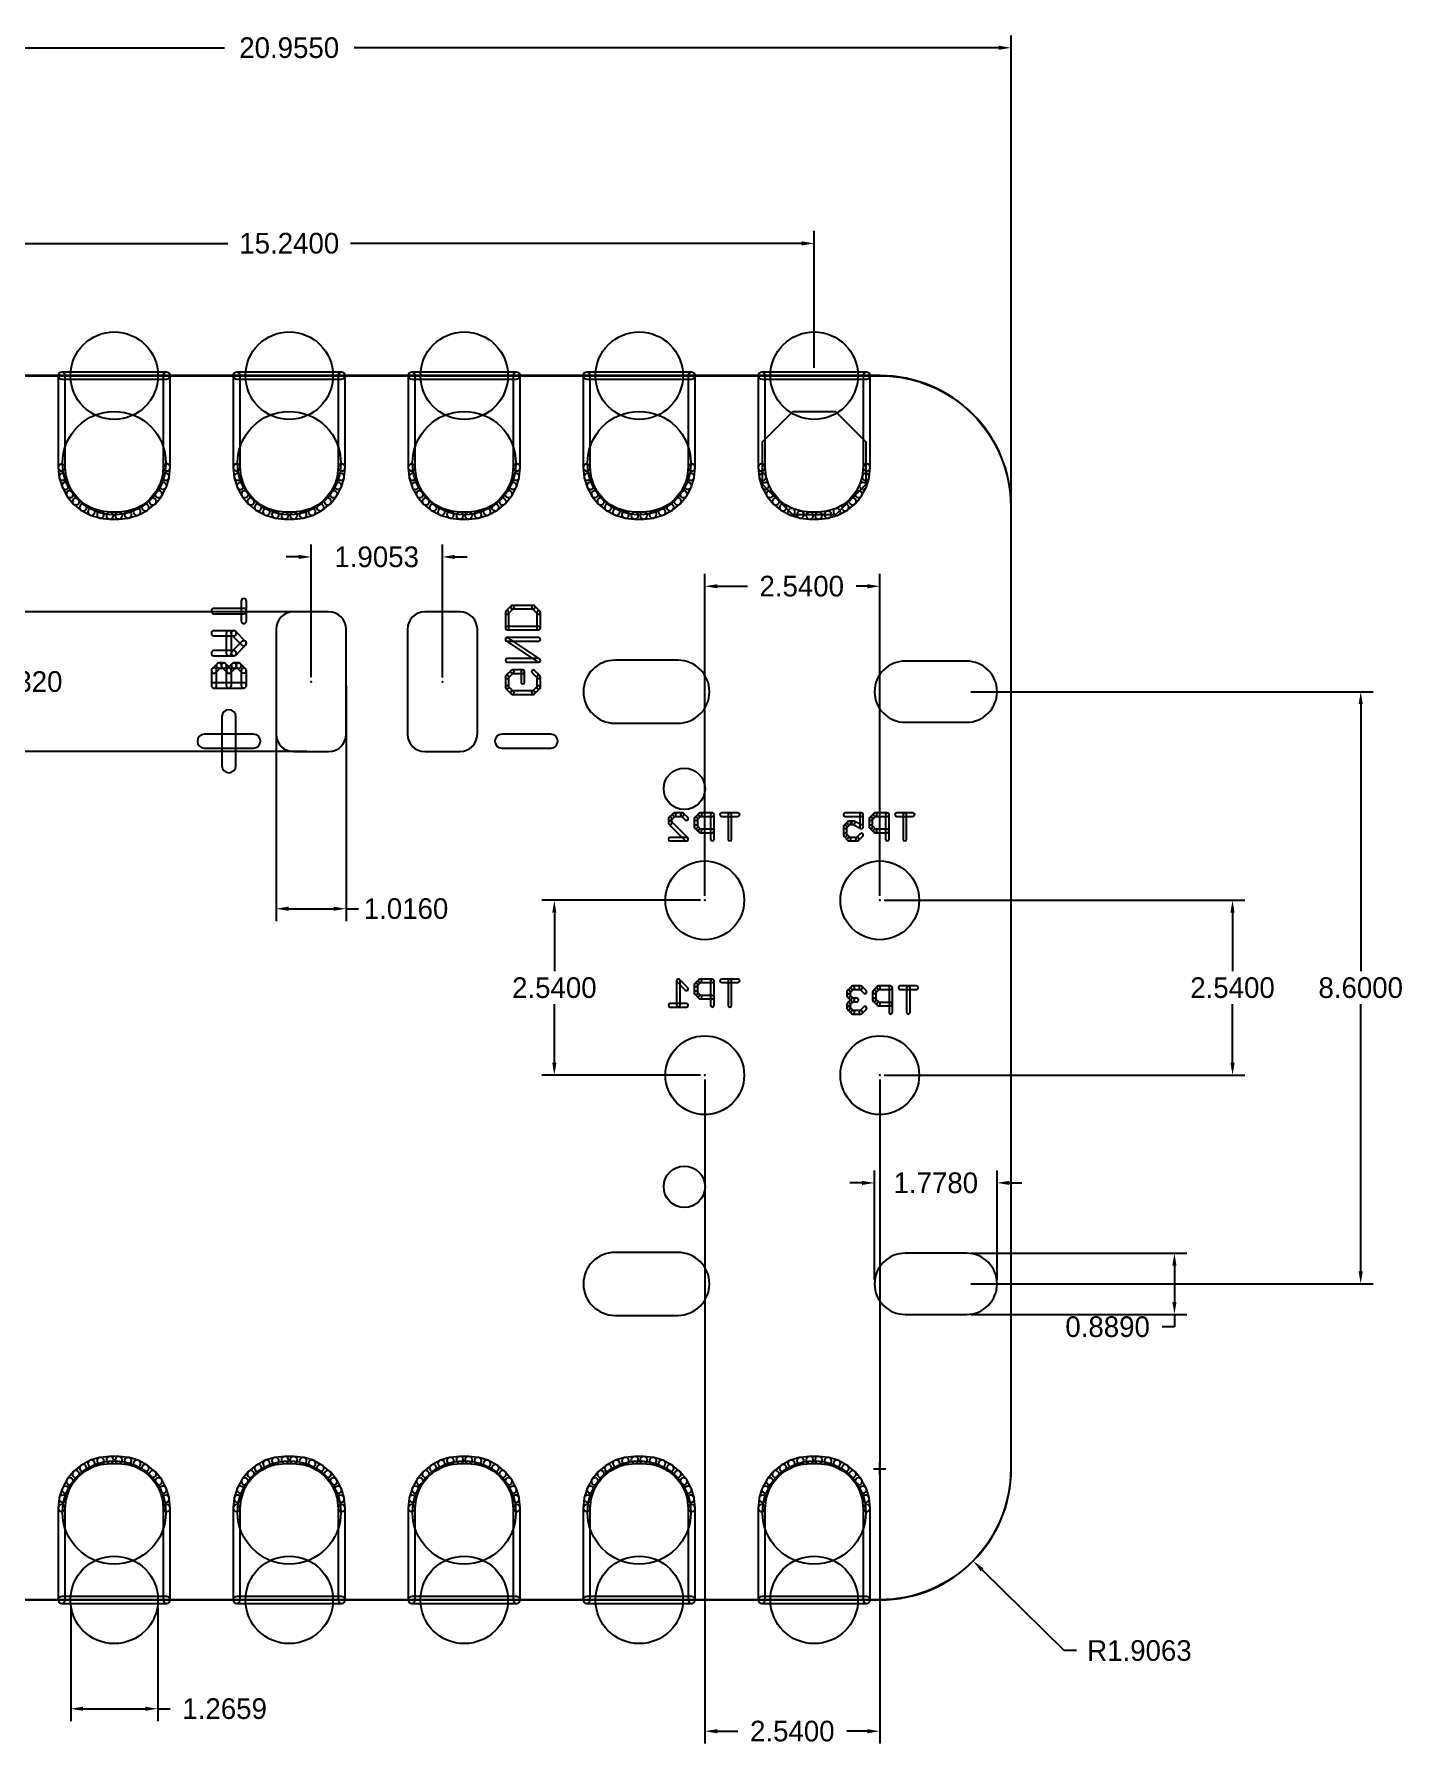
# Model space of a CAD drawing. Extents: x -18.4 to 16.5, y -11 to 13.8.
# Drawn here: x -3.38 to 16.5, y -10.99 to 13.85 of the extents above; entities that cross this region are included whole.
import ezdxf

# ---------------------------------------------------------------- set-up
doc = ezdxf.new("R2010")
doc.units = 0
doc.header["$MEASUREMENT"] = 0
doc.layers.get('0').update_dxf_attribs({"linetype": 'CONTINUOUS'})
doc.layers.get('Defpoints').update_dxf_attribs({"linetype": 'CONTINUOUS'})
for name, color, linetype in [('16', 175, 'CONTINUOUS'), ('17', 82, 'CONTINUOUS'), ('20', 213, 'CONTINUOUS'), ('24', 140, 'CONTINUOUS'), ('26', 140, 'CONTINUOUS'), ('28', 253, 'CONTINUOUS')]:
    doc.layers.add(name, color=color, linetype=linetype)
doc.dimstyles.get("Standard").update_dxf_attribs({"dimtxt": 0.18, "dimasz": 0.18, "dimexe": 0.18, "dimexo": 0.0625, "dimgap": 0.09, "dimtad": 0, "dimtih": 1, "dimtoh": 1, "dimdec": 4, "dimzin": 0, "dimdsep": 46, "dimtxsty": 'Standard', "dimcen": 0.09, "dimadec": 0, "dimazin": 0, "dimtfac": 1, "dimtdec": 4, "dimtofl": 0, "dimtmove": 0, "dimatfit": 3, "dimfxl": 1, "dimtolj": 1, "dimtzin": 0, "dimarcsym": 0})

# ---------------------------------------------------------------- blocks, each defined once
blk = doc.blocks.new('RECT325120X162560R50')
blk.add_lwpolyline([(1.016, -0.254), (1.016, 0.254, 0.4142), (0.762, 0.508), (-0.762, 0.508, 0.4142), (-1.016, 0.254), (-1.016, -0.254, 0.4142), (-0.762, -0.508), (0.762, -0.508, 0.4142)], format="xyb", close=True)
blk = doc.blocks.new('ROUNDP')
blk.add_circle((0, 0), 0.5)
blk = doc.blocks.new('OCTAGONP')
blk.add_lwpolyline([(-0.5, -0.2071), (-0.5, 0.2071), (-0.2071, 0.5), (0.2071, 0.5), (0.5, 0.2071), (0.5, -0.2071), (0.2071, -0.5), (-0.2071, -0.5)], close=True)
blk = doc.blocks.new('PIE')
blk.add_circle((0, 0), 0.5)
blk = doc.blocks.new('LONGP100')
blk.add_lwpolyline([(-0.5, -0.5), (0.5, -0.5, 1), (0.5, 0.5), (-0.5, 0.5, 1)], format="xyb", close=True)
blk = doc.blocks.new('*D15')
at = {"color": 2, "linetype": 'Continuous', "lineweight": -2}
for p, q in [((-10.16, 7.046), (-10.16, 13.831)), ((10.795, 7.046), (10.795, 13.831))]:
    blk.add_line(p, q, dxfattribs=at)
at = {"color": 0, "linetype": 'Continuous', "lineweight": -2}
for p, q in [((-9.98, 13.651), (-0.623, 13.651)), ((10.615, 13.651), (1.258, 13.651))]:
    blk.add_line(p, q, dxfattribs=at)
at = {"color": 0, "linetype": 'Continuous'}
for points in [[(-9.98, 13.681), (-9.98, 13.621), (-10.16, 13.651)], [(10.615, 13.681), (10.615, 13.621), (10.795, 13.651)]]:
    blk.add_solid(points, dxfattribs=at)
at = {"layer": 'Defpoints', "color": 0, "linetype": 'Continuous'}
for p in [(10.795, 13.651), (-10.16, 6.984), (10.795, 6.984)]:
    blk.add_point(p, dxfattribs=at)
at = {"color": 0, "linetype": 'Continuous', "insert": (0.317, 13.651), "char_height": 0.3, "attachment_point": 5}
blk.add_mtext('\\A1;20.9550', dxfattribs=at)
blk = doc.blocks.new('*D18')
at = {"color": 0, "linetype": 'Continuous', "lineweight": -2}
for p, q in [((-7.302, 9.003), (-7.302, 10.991)), ((7.938, 9.003), (7.938, 10.991)), ((-7.122, 10.811), (-0.572, 10.811)), ((7.758, 10.811), (1.208, 10.811))]:
    blk.add_line(p, q, dxfattribs=at)
at = {"color": 0, "linetype": 'Continuous'}
for points in [[(-7.122, 10.841), (-7.122, 10.781), (-7.302, 10.811)], [(7.758, 10.841), (7.758, 10.781), (7.938, 10.811)]]:
    blk.add_solid(points, dxfattribs=at)
at = {"layer": 'Defpoints', "color": 0, "linetype": 'Continuous'}
for p in [(-7.302, 10.811), (-7.302, 8.941), (7.938, 8.941)]:
    blk.add_point(p, dxfattribs=at)
at = {"color": 0, "linetype": 'Continuous', "insert": (0.318, 10.811), "char_height": 0.3, "attachment_point": 5}
blk.add_mtext('\\A1;15.2400', dxfattribs=at)
blk = doc.blocks.new('*D20')
at = {"color": 0, "linetype": 'Continuous', "lineweight": -2}
for p, q in [((8.953, 1.27), (14.19, 1.27)), ((14.01, 1.09), (14.01, 0.24)), ((14.01, -1.09), (14.01, -0.24)), ((8.953, -1.27), (14.19, -1.27))]:
    blk.add_line(p, q, dxfattribs=at)
at = {"color": 0, "linetype": 'Continuous'}
for points in [[(13.98, 1.09), (14.04, 1.09), (14.01, 1.27)], [(13.98, -1.09), (14.04, -1.09), (14.01, -1.27)]]:
    blk.add_solid(points, dxfattribs=at)
at = {"layer": 'Defpoints', "color": 0, "linetype": 'Continuous'}
for p in [(8.89, 1.27), (8.89, -1.27), (14.01, -1.27)]:
    blk.add_point(p, dxfattribs=at)
at = {"color": 0, "linetype": 'Continuous', "insert": (14.01, 0), "char_height": 0.3, "attachment_point": 5}
blk.add_mtext('\\A1;2.5400', dxfattribs=at)
blk = doc.blocks.new('*D22')
at = {"color": 0, "linetype": 'Continuous', "lineweight": -2}
for p, q in [((6.35, -1.333), (6.35, -10.977)), ((8.89, -1.333), (8.89, -10.977)), ((6.53, -10.797), (6.83, -10.797)), ((8.71, -10.797), (8.41, -10.797))]:
    blk.add_line(p, q, dxfattribs=at)
at = {"color": 0, "linetype": 'Continuous'}
for points in [[(6.53, -10.767), (6.53, -10.827), (6.35, -10.797)], [(8.71, -10.767), (8.71, -10.827), (8.89, -10.797)]]:
    blk.add_solid(points, dxfattribs=at)
at = {"layer": 'Defpoints', "color": 0, "linetype": 'Continuous'}
for p in [(6.35, -1.27), (8.89, -1.27), (8.89, -10.797)]:
    blk.add_point(p, dxfattribs=at)
at = {"color": 0, "linetype": 'Continuous', "insert": (7.62, -10.797), "char_height": 0.3, "attachment_point": 5}
blk.add_mtext('\\A1;2.5400', dxfattribs=at)
blk = doc.blocks.new('*D23')
at = {"color": 0, "linetype": 'Continuous', "lineweight": -2}
for p, q in [((6.287, 1.27), (3.986, 1.27)), ((4.166, 1.09), (4.166, 0.24)), ((4.166, -1.09), (4.166, -0.24)), ((6.287, -1.27), (3.986, -1.27))]:
    blk.add_line(p, q, dxfattribs=at)
at = {"color": 0, "linetype": 'Continuous'}
for points in [[(4.136, 1.09), (4.196, 1.09), (4.166, 1.27)], [(4.136, -1.09), (4.196, -1.09), (4.166, -1.27)]]:
    blk.add_solid(points, dxfattribs=at)
at = {"layer": 'Defpoints', "color": 0, "linetype": 'Continuous'}
for p in [(6.35, 1.27), (4.166, -1.27), (6.35, -1.27)]:
    blk.add_point(p, dxfattribs=at)
at = {"color": 0, "linetype": 'Continuous', "insert": (4.166, 0), "char_height": 0.3, "attachment_point": 5}
blk.add_mtext('\\A1;2.5400', dxfattribs=at)
blk = doc.blocks.new('*D24')
at = {"color": 0, "linetype": 'Continuous', "lineweight": -2}
for p, q in [((6.35, 1.333), (6.35, 6.011)), ((8.89, 1.333), (8.89, 6.011)), ((6.53, 5.831), (6.968, 5.831)), ((8.71, 5.831), (8.547, 5.831))]:
    blk.add_line(p, q, dxfattribs=at)
at = {"color": 0, "linetype": 'Continuous'}
for points in [[(6.53, 5.861), (6.53, 5.801), (6.35, 5.831)], [(8.71, 5.861), (8.71, 5.801), (8.89, 5.831)]]:
    blk.add_solid(points, dxfattribs=at)
at = {"layer": 'Defpoints', "color": 0, "linetype": 'Continuous'}
for p in [(8.89, 5.831), (6.35, 1.27), (8.89, 1.27)]:
    blk.add_point(p, dxfattribs=at)
at = {"color": 0, "linetype": 'Continuous', "insert": (7.757, 5.831), "char_height": 0.3, "attachment_point": 5}
blk.add_mtext('\\A1;2.5400', dxfattribs=at)
blk = doc.blocks.new('*D25')
at = {"color": 0, "linetype": 'Continuous', "lineweight": -2}
for p, q in [((0.572, 5.461), (-3.768, 5.461)), ((-3.588, 5.281), (-3.588, 4.685)), ((-3.588, 3.609), (-3.588, 4.205)), ((0.572, 3.429), (-3.768, 3.429))]:
    blk.add_line(p, q, dxfattribs=at)
at = {"color": 0, "linetype": 'Continuous'}
for points in [[(-3.618, 5.281), (-3.558, 5.281), (-3.588, 5.461)], [(-3.618, 3.609), (-3.558, 3.609), (-3.588, 3.429)]]:
    blk.add_solid(points, dxfattribs=at)
at = {"layer": 'Defpoints', "color": 0, "linetype": 'Continuous'}
for p in [(0.635, 5.461), (-3.588, 3.429), (0.635, 3.429)]:
    blk.add_point(p, dxfattribs=at)
at = {"color": 0, "linetype": 'Continuous', "insert": (-3.588, 4.445), "char_height": 0.3, "attachment_point": 5}
blk.add_mtext('\\A1;2.0320', dxfattribs=at)
blk = doc.blocks.new('*D26')
at = {"color": 0, "linetype": 'Continuous', "lineweight": -2}
for p, q in [((0.127, 4.383), (0.127, 0.968)), ((1.143, 4.383), (1.143, 0.968)), ((0.307, 1.148), (0.963, 1.148)), ((1.143, 1.148), (1.323, 1.148))]:
    blk.add_line(p, q, dxfattribs=at)
at = {"color": 0, "linetype": 'Continuous'}
for points in [[(0.307, 1.178), (0.307, 1.118), (0.127, 1.148)], [(0.963, 1.178), (0.963, 1.118), (1.143, 1.148)]]:
    blk.add_solid(points, dxfattribs=at)
at = {"layer": 'Defpoints', "color": 0, "linetype": 'Continuous'}
for p in [(0.127, 4.445), (1.143, 4.445), (1.143, 1.148)]:
    blk.add_point(p, dxfattribs=at)
at = {"color": 0, "linetype": 'Continuous', "insert": (2.013, 1.148), "char_height": 0.3, "attachment_point": 5}
blk.add_mtext('\\A1;1.0160', dxfattribs=at)
blk = doc.blocks.new('*D27')
at = {"color": 0, "linetype": 'Continuous', "lineweight": -2}
for p, q in [((0.455, 6.257), (0.275, 6.257)), ((0.635, 4.511), (0.635, 6.437)), ((2.54, 4.508), (2.54, 6.437)), ((2.72, 6.257), (2.9, 6.257))]:
    blk.add_line(p, q, dxfattribs=at)
at = {"color": 0, "linetype": 'Continuous'}
for points in [[(0.455, 6.287), (0.455, 6.227), (0.635, 6.257)], [(2.72, 6.287), (2.72, 6.227), (2.54, 6.257)]]:
    blk.add_solid(points, dxfattribs=at)
at = {"layer": 'Defpoints', "color": 0, "linetype": 'Continuous'}
for p in [(2.54, 6.257), (0.635, 4.448), (2.54, 4.445)]:
    blk.add_point(p, dxfattribs=at)
at = {"color": 0, "linetype": 'Continuous', "insert": (1.587, 6.257), "char_height": 0.3, "attachment_point": 5}
blk.add_mtext('\\A1;1.9053', dxfattribs=at)
blk = doc.blocks.new('*D35')
at = {"color": 0, "linetype": 'Continuous', "lineweight": -2}
for p, q in [((8.89, -7.075), (8.89, -6.895)), ((8.8, -6.985), (8.98, -6.985)), ((11.564, -9.627), (10.374, -8.451)), ((11.744, -9.627), (11.564, -9.627))]:
    blk.add_line(p, q, dxfattribs=at)
at = {"color": 0, "linetype": 'Continuous'}
blk.add_solid([(10.395, -8.43), (10.353, -8.473), (10.246, -8.325)], dxfattribs=at)
at = {"layer": 'Defpoints', "color": 0, "linetype": 'Continuous'}
for p in [(8.89, -6.985), (10.246, -8.325)]:
    blk.add_point(p, dxfattribs=at)
at = {"color": 0, "linetype": 'Continuous', "insert": (12.659, -9.627), "char_height": 0.3, "attachment_point": 5}
blk.add_mtext('\\A1;R1.9063', dxfattribs=at)
blk = doc.blocks.new('*D41')
at = {"color": 0, "linetype": 'Continuous', "lineweight": -2}
for p, q in [((10.21, 4.3), (16.051, 4.3)), ((15.871, 4.12), (15.871, 0.24)), ((15.871, -4.12), (15.871, -0.24)), ((10.21, -4.3), (16.051, -4.3))]:
    blk.add_line(p, q, dxfattribs=at)
at = {"color": 0, "linetype": 'Continuous'}
for points in [[(15.841, 4.12), (15.901, 4.12), (15.871, 4.3)], [(15.841, -4.12), (15.901, -4.12), (15.871, -4.3)]]:
    blk.add_solid(points, dxfattribs=at)
at = {"layer": 'Defpoints', "color": 0, "linetype": 'Continuous'}
for p in [(10.148, 4.3), (10.148, -4.3), (15.871, -4.3)]:
    blk.add_point(p, dxfattribs=at)
at = {"color": 0, "linetype": 'Continuous', "insert": (15.871, 0), "char_height": 0.3, "attachment_point": 5}
blk.add_mtext('\\A1;8.6000', dxfattribs=at)
blk = doc.blocks.new('*D44')
at = {"color": 0, "linetype": 'Continuous', "lineweight": -2}
for p, q in [((10.21, -3.855), (13.347, -3.855)), ((13.167, -4.035), (13.167, -4.564)), ((10.21, -4.744), (13.347, -4.744)), ((13.167, -4.924), (12.987, -4.924)), ((13.167, -4.744), (13.167, -4.924))]:
    blk.add_line(p, q, dxfattribs=at)
at = {"color": 0, "linetype": 'Continuous'}
for points in [[(13.137, -4.035), (13.197, -4.035), (13.167, -3.855)], [(13.137, -4.564), (13.197, -4.564), (13.167, -4.744)]]:
    blk.add_solid(points, dxfattribs=at)
at = {"layer": 'Defpoints', "color": 0, "linetype": 'Continuous'}
for p in [(10.148, -3.855), (10.148, -4.744), (13.167, -4.744)]:
    blk.add_point(p, dxfattribs=at)
at = {"color": 0, "linetype": 'Continuous', "insert": (12.197, -4.924), "char_height": 0.3, "attachment_point": 5}
blk.add_mtext('\\A1;0.8890', dxfattribs=at)
blk = doc.blocks.new('*D45')
at = {"color": 0, "linetype": 'Continuous', "lineweight": -2}
for p, q in [((8.814, -4.237), (8.814, -2.654)), ((10.592, -4.237), (10.592, -2.654)), ((8.634, -2.834), (8.454, -2.834)), ((10.772, -2.834), (10.952, -2.834))]:
    blk.add_line(p, q, dxfattribs=at)
at = {"color": 0, "linetype": 'Continuous'}
for points in [[(8.634, -2.804), (8.634, -2.864), (8.814, -2.834)], [(10.772, -2.804), (10.772, -2.864), (10.592, -2.834)]]:
    blk.add_solid(points, dxfattribs=at)
at = {"layer": 'Defpoints', "color": 0, "linetype": 'Continuous'}
for p in [(10.592, -2.834), (8.814, -4.3), (10.592, -4.3)]:
    blk.add_point(p, dxfattribs=at)
at = {"color": 0, "linetype": 'Continuous', "insert": (9.703, -2.834), "char_height": 0.3, "attachment_point": 5}
blk.add_mtext('\\A1;1.7780', dxfattribs=at)
blk = doc.blocks.new('*D49')
at = {"color": 0, "linetype": 'Continuous', "lineweight": -2}
for p, q in [((-2.855, -9.003), (-2.855, -10.651)), ((-1.59, -9.003), (-1.59, -10.651)), ((-2.675, -10.471), (-1.77, -10.471)), ((-1.59, -10.471), (-1.41, -10.471))]:
    blk.add_line(p, q, dxfattribs=at)
at = {"color": 0, "linetype": 'Continuous'}
for points in [[(-2.675, -10.441), (-2.675, -10.501), (-2.855, -10.471)], [(-1.77, -10.441), (-1.77, -10.501), (-1.59, -10.471)]]:
    blk.add_solid(points, dxfattribs=at)
at = {"layer": 'Defpoints', "color": 0, "linetype": 'Continuous'}
for p in [(-2.855, -8.941), (-1.59, -8.941), (-1.59, -10.471)]:
    blk.add_point(p, dxfattribs=at)
at = {"color": 0, "linetype": 'Continuous', "insert": (-0.62, -10.471), "char_height": 0.3, "attachment_point": 5}
blk.add_mtext('\\A1;1.2659', dxfattribs=at)

msp = doc.modelspace()

# ---------------------------------------------------------------- linework, layer by layer
at = {"layer": '16'}
for points in [[(-3.0353, 8.89), (-3.0353, 7.5565, 1), (-2.9337, 7.5565), (-2.9337, 8.89, 1)], [(-1.4605, 8.9408), (-2.9845, 8.9408, 1), (-2.9845, 8.8392), (-1.4605, 8.8392, 1)], [(-1.4097, 7.5565), (-1.4097, 8.89, 1), (-1.5113, 8.89), (-1.5113, 7.5565, 1)], [(-0.4953, 8.89), (-0.4953, 7.5565, 1), (-0.3937, 7.5565), (-0.3937, 8.89, 1)], [(1.0795, 8.9408), (-0.4445, 8.9408, 1), (-0.4445, 8.8392), (1.0795, 8.8392, 1)], [(1.1303, 7.5565), (1.1303, 8.89, 1), (1.0287, 8.89), (1.0287, 7.5565, 1)], [(2.0447, 8.89), (2.0447, 7.5565, 1), (2.1463, 7.5565), (2.1463, 8.89, 1)], [(3.6195, 8.9408), (2.0955, 8.9408, 1), (2.0955, 8.8392), (3.6195, 8.8392, 1)], [(3.6703, 7.5565), (3.6703, 8.89, 1), (3.5687, 8.89), (3.5687, 7.5565, 1)], [(4.5847, 8.89), (4.5847, 7.5565, 1), (4.6863, 7.5565), (4.6863, 8.89, 1)], [(6.1595, 8.9408), (4.6355, 8.9408, 1), (4.6355, 8.8392), (6.1595, 8.8392, 1)], [(6.2103, 7.5565), (6.2103, 8.89, 1), (6.1087, 8.89), (6.1087, 7.5565, 1)], [(7.1247, 8.89), (7.1247, 7.5565, 1), (7.2263, 7.5565), (7.2263, 8.89, 1)], [(8.6995, 8.9408), (7.1755, 8.9408, 1), (7.1755, 8.8392), (8.6995, 8.8392, 1)], [(8.7503, 7.5565), (8.7503, 8.89, 1), (8.6487, 8.89), (8.6487, 7.5565, 1)], [(-3.0351, 7.5515), (-3.0216, 7.4152, 1), (-2.9205, 7.4252), (-2.9339, 7.5615, 1)], [(-3.0197, 7.4055), (-2.9799, 7.2745, 1), (-2.8827, 7.3039), (-2.9225, 7.435, 1)], [(-1.4651, 7.2745), (-1.4253, 7.4055, 1), (-1.5225, 7.435), (-1.5623, 7.3039, 1)], [(-1.4234, 7.4152), (-1.4099, 7.5515, 1), (-1.5111, 7.5615), (-1.5245, 7.4252, 1)], [(-0.4951, 7.5515), (-0.4816, 7.4152, 1), (-0.3805, 7.4252), (-0.3939, 7.5615, 1)], [(-0.4797, 7.4055), (-0.4399, 7.2745, 1), (-0.3427, 7.3039), (-0.3825, 7.435, 1)], [(1.0749, 7.2745), (1.1147, 7.4055, 1), (1.0175, 7.435), (0.9777, 7.3039, 1)], [(1.1166, 7.4152), (1.1301, 7.5515, 1), (1.0289, 7.5615), (1.0155, 7.4252, 1)], [(2.0449, 7.5515), (2.0584, 7.4152, 1), (2.1595, 7.4252), (2.1461, 7.5615, 1)], [(2.0603, 7.4055), (2.1001, 7.2745, 1), (2.1973, 7.3039), (2.1575, 7.435, 1)], [(3.6149, 7.2745), (3.6547, 7.4055, 1), (3.5575, 7.435), (3.5177, 7.3039, 1)], [(3.6566, 7.4152), (3.6701, 7.5515, 1), (3.5689, 7.5615), (3.5555, 7.4252, 1)], [(4.5849, 7.5515), (4.5984, 7.4152, 1), (4.6995, 7.4252), (4.6861, 7.5615, 1)], [(4.6003, 7.4055), (4.6401, 7.2745, 1), (4.7373, 7.3039), (4.6975, 7.435, 1)], [(6.1549, 7.2745), (6.1947, 7.4055, 1), (6.0975, 7.435), (6.0577, 7.3039, 1)], [(6.1966, 7.4152), (6.2101, 7.5515, 1), (6.1089, 7.5615), (6.0955, 7.4252, 1)], [(7.1249, 7.5515), (7.1384, 7.4152, 1), (7.2395, 7.4252), (7.2261, 7.5615, 1)], [(7.1403, 7.4055), (7.1801, 7.2745, 1), (7.2773, 7.3039), (7.2375, 7.435, 1)], [(8.6949, 7.2745), (8.7347, 7.4055, 1), (8.6375, 7.435), (8.5977, 7.3039, 1)], [(8.7366, 7.4152), (8.7501, 7.5515, 1), (8.6489, 7.5615), (8.6355, 7.4252, 1)], [(-2.9761, 7.2652), (-2.9116, 7.1445, 1), (-2.822, 7.1924), (-2.8865, 7.3131, 1)], [(-2.9061, 7.1362), (-2.8192, 7.0304, 1), (-2.7406, 7.0948), (-2.8275, 7.2007, 1)], [(-1.6258, 7.0304), (-1.5389, 7.1362, 1), (-1.6175, 7.2007), (-1.7044, 7.0948, 1)], [(-1.5334, 7.1445), (-1.4689, 7.2652, 1), (-1.5585, 7.3131), (-1.623, 7.1924, 1)], [(-0.4361, 7.2652), (-0.3716, 7.1445, 1), (-0.282, 7.1924), (-0.3465, 7.3131, 1)], [(-0.3661, 7.1362), (-0.2792, 7.0304, 1), (-0.2006, 7.0948), (-0.2875, 7.2007, 1)], [(0.9142, 7.0304), (1.0011, 7.1362, 1), (0.9225, 7.2007), (0.8356, 7.0948, 1)], [(1.0066, 7.1445), (1.0711, 7.2652, 1), (0.9815, 7.3131), (0.917, 7.1924, 1)], [(2.1039, 7.2652), (2.1684, 7.1445, 1), (2.258, 7.1924), (2.1935, 7.3131, 1)], [(2.1739, 7.1362), (2.2608, 7.0304, 1), (2.3394, 7.0948), (2.2525, 7.2007, 1)], [(3.4542, 7.0304), (3.5411, 7.1362, 1), (3.4625, 7.2007), (3.3756, 7.0948, 1)], [(3.5466, 7.1445), (3.6111, 7.2652, 1), (3.5215, 7.3131), (3.457, 7.1924, 1)], [(4.6439, 7.2652), (4.7084, 7.1445, 1), (4.798, 7.1924), (4.7335, 7.3131, 1)], [(4.7139, 7.1362), (4.8008, 7.0304, 1), (4.8794, 7.0948), (4.7925, 7.2007, 1)], [(5.9942, 7.0304), (6.0811, 7.1362, 1), (6.0025, 7.2007), (5.9156, 7.0948, 1)], [(6.0866, 7.1445), (6.1511, 7.2652, 1), (6.0615, 7.3131), (5.997, 7.1924, 1)], [(7.1839, 7.2652), (7.2484, 7.1445, 1), (7.338, 7.1924), (7.2735, 7.3131, 1)], [(7.2539, 7.1362), (7.3408, 7.0304, 1), (7.4194, 7.0948), (7.3325, 7.2007, 1)], [(8.5342, 7.0304), (8.6211, 7.1362, 1), (8.5425, 7.2007), (8.4556, 7.0948, 1)], [(8.6266, 7.1445), (8.6911, 7.2652, 1), (8.6015, 7.3131), (8.537, 7.1924, 1)], [(-2.8121, 7.0233), (-2.7063, 6.9364, 1), (-2.6418, 7.015), (-2.7477, 7.1019, 1)], [(-2.698, 6.9309), (-2.5773, 6.8664, 1), (-2.5294, 6.956), (-2.6501, 7.0205, 1)], [(-2.568, 6.8626), (-2.437, 6.8228, 1), (-2.4075, 6.92), (-2.5386, 6.9598, 1)], [(-2.008, 6.8228), (-1.877, 6.8626, 1), (-1.9064, 6.9598), (-2.0375, 6.92, 1)], [(-1.8677, 6.8664), (-1.747, 6.9309, 1), (-1.7949, 7.0205), (-1.9156, 6.956, 1)], [(-1.7387, 6.9364), (-1.6329, 7.0233, 1), (-1.6973, 7.1019), (-1.8032, 7.015, 1)], [(-0.2721, 7.0233), (-0.1663, 6.9364, 1), (-0.1018, 7.015), (-0.2077, 7.1019, 1)], [(-0.158, 6.9309), (-0.0373, 6.8664, 1), (0.0106, 6.956), (-0.1101, 7.0205, 1)], [(-0.028, 6.8626), (0.103, 6.8228, 1), (0.1325, 6.92), (0.0014, 6.9598, 1)], [(0.532, 6.8228), (0.663, 6.8626, 1), (0.6336, 6.9598), (0.5025, 6.92, 1)], [(0.6723, 6.8664), (0.793, 6.9309, 1), (0.7451, 7.0205), (0.6244, 6.956, 1)], [(0.8013, 6.9364), (0.9071, 7.0233, 1), (0.8427, 7.1019), (0.7368, 7.015, 1)], [(2.2679, 7.0233), (2.3737, 6.9364, 1), (2.4382, 7.015), (2.3323, 7.1019, 1)], [(2.382, 6.9309), (2.5027, 6.8664, 1), (2.5506, 6.956), (2.4299, 7.0205, 1)], [(2.512, 6.8626), (2.643, 6.8228, 1), (2.6725, 6.92), (2.5414, 6.9598, 1)], [(3.072, 6.8228), (3.203, 6.8626, 1), (3.1736, 6.9598), (3.0425, 6.92, 1)], [(3.2123, 6.8664), (3.333, 6.9309, 1), (3.2851, 7.0205), (3.1644, 6.956, 1)], [(3.3413, 6.9364), (3.4471, 7.0233, 1), (3.3827, 7.1019), (3.2768, 7.015, 1)], [(4.8079, 7.0233), (4.9137, 6.9364, 1), (4.9782, 7.015), (4.8723, 7.1019, 1)], [(4.922, 6.9309), (5.0427, 6.8664, 1), (5.0906, 6.956), (4.9699, 7.0205, 1)], [(5.052, 6.8626), (5.183, 6.8228, 1), (5.2125, 6.92), (5.0814, 6.9598, 1)], [(5.612, 6.8228), (5.743, 6.8626, 1), (5.7136, 6.9598), (5.5825, 6.92, 1)], [(5.7523, 6.8664), (5.873, 6.9309, 1), (5.8251, 7.0205), (5.7044, 6.956, 1)], [(5.8813, 6.9364), (5.9871, 7.0233, 1), (5.9227, 7.1019), (5.8168, 7.015, 1)], [(7.3479, 7.0233), (7.4537, 6.9364, 1), (7.5182, 7.015), (7.4123, 7.1019, 1)], [(7.462, 6.9309), (7.5827, 6.8664, 1), (7.6306, 6.956), (7.5099, 7.0205, 1)], [(7.592, 6.8626), (7.723, 6.8228, 1), (7.7525, 6.92), (7.6214, 6.9598, 1)], [(8.152, 6.8228), (8.283, 6.8626, 1), (8.2536, 6.9598), (8.1225, 6.92, 1)], [(8.2923, 6.8664), (8.413, 6.9309, 1), (8.3651, 7.0205), (8.2444, 6.956, 1)], [(8.4213, 6.9364), (8.5271, 7.0233, 1), (8.4627, 7.1019), (8.3568, 7.015, 1)], [(-2.4273, 6.8209), (-2.291, 6.8074, 1), (-2.281, 6.9086), (-2.4173, 6.922, 1)], [(-2.286, 6.8072), (-2.159, 6.8072, 1), (-2.159, 6.9088), (-2.286, 6.9088, 1)], [(-2.154, 6.8074), (-2.0177, 6.8209, 1), (-2.0277, 6.922), (-2.164, 6.9086, 1)], [(0.1127, 6.8209), (0.249, 6.8074, 1), (0.259, 6.9086), (0.1227, 6.922, 1)], [(0.254, 6.8072), (0.381, 6.8072, 1), (0.381, 6.9088), (0.254, 6.9088, 1)], [(0.386, 6.8074), (0.5223, 6.8209, 1), (0.5123, 6.922), (0.376, 6.9086, 1)], [(2.6527, 6.8209), (2.789, 6.8074, 1), (2.799, 6.9086), (2.6627, 6.922, 1)], [(2.794, 6.8072), (2.921, 6.8072, 1), (2.921, 6.9088), (2.794, 6.9088, 1)], [(2.926, 6.8074), (3.0623, 6.8209, 1), (3.0523, 6.922), (2.916, 6.9086, 1)], [(5.1927, 6.8209), (5.329, 6.8074, 1), (5.339, 6.9086), (5.2027, 6.922, 1)], [(5.334, 6.8072), (5.461, 6.8072, 1), (5.461, 6.9088), (5.334, 6.9088, 1)], [(5.466, 6.8074), (5.6023, 6.8209, 1), (5.5923, 6.922), (5.456, 6.9086, 1)], [(7.7327, 6.8209), (7.869, 6.8074, 1), (7.879, 6.9086), (7.7427, 6.922, 1)], [(7.874, 6.8072), (8.001, 6.8072, 1), (8.001, 6.9088), (7.874, 6.9088, 1)], [(8.006, 6.8074), (8.1423, 6.8209, 1), (8.1323, 6.922), (7.996, 6.9086, 1)], [(-2.7063, -6.9364), (-2.8121, -7.0233, 1), (-2.7477, -7.1019), (-2.6418, -7.015, 1)], [(-2.5773, -6.8664), (-2.698, -6.9309, 1), (-2.6501, -7.0205), (-2.5294, -6.956, 1)], [(-2.437, -6.8228), (-2.568, -6.8626, 1), (-2.5386, -6.9598), (-2.4075, -6.92, 1)], [(-2.291, -6.8074), (-2.4273, -6.8209, 1), (-2.4173, -6.922), (-2.281, -6.9086, 1)], [(-2.159, -6.8072), (-2.286, -6.8072, 1), (-2.286, -6.9088), (-2.159, -6.9088, 1)], [(-2.0177, -6.8209), (-2.154, -6.8074, 1), (-2.164, -6.9086), (-2.0277, -6.922, 1)], [(-1.877, -6.8626), (-2.008, -6.8228, 1), (-2.0375, -6.92), (-1.9064, -6.9598, 1)], [(-1.747, -6.9309), (-1.8677, -6.8664, 1), (-1.9156, -6.956), (-1.7949, -7.0205, 1)], [(-1.6329, -7.0233), (-1.7387, -6.9364, 1), (-1.8032, -7.015), (-1.6973, -7.1019, 1)], [(-0.1663, -6.9364), (-0.2721, -7.0233, 1), (-0.2077, -7.1019), (-0.1018, -7.015, 1)], [(-0.0373, -6.8664), (-0.158, -6.9309, 1), (-0.1101, -7.0205), (0.0106, -6.956, 1)], [(0.103, -6.8228), (-0.028, -6.8626, 1), (0.0014, -6.9598), (0.1325, -6.92, 1)], [(0.249, -6.8074), (0.1127, -6.8209, 1), (0.1227, -6.922), (0.259, -6.9086, 1)], [(0.381, -6.8072), (0.254, -6.8072, 1), (0.254, -6.9088), (0.381, -6.9088, 1)], [(0.5223, -6.8209), (0.386, -6.8074, 1), (0.376, -6.9086), (0.5123, -6.922, 1)], [(0.663, -6.8626), (0.532, -6.8228, 1), (0.5025, -6.92), (0.6336, -6.9598, 1)], [(0.793, -6.9309), (0.6723, -6.8664, 1), (0.6244, -6.956), (0.7451, -7.0205, 1)], [(0.9071, -7.0233), (0.8013, -6.9364, 1), (0.7368, -7.015), (0.8427, -7.1019, 1)], [(2.3737, -6.9364), (2.2679, -7.0233, 1), (2.3323, -7.1019), (2.4382, -7.015, 1)], [(2.5027, -6.8664), (2.382, -6.9309, 1), (2.4299, -7.0205), (2.5506, -6.956, 1)], [(2.643, -6.8228), (2.512, -6.8626, 1), (2.5414, -6.9598), (2.6725, -6.92, 1)], [(2.789, -6.8074), (2.6527, -6.8209, 1), (2.6627, -6.922), (2.799, -6.9086, 1)], [(2.921, -6.8072), (2.794, -6.8072, 1), (2.794, -6.9088), (2.921, -6.9088, 1)], [(3.0623, -6.8209), (2.926, -6.8074, 1), (2.916, -6.9086), (3.0523, -6.922, 1)], [(3.203, -6.8626), (3.072, -6.8228, 1), (3.0425, -6.92), (3.1736, -6.9598, 1)], [(3.333, -6.9309), (3.2123, -6.8664, 1), (3.1644, -6.956), (3.2851, -7.0205, 1)], [(3.4471, -7.0233), (3.3413, -6.9364, 1), (3.2768, -7.015), (3.3827, -7.1019, 1)], [(4.9137, -6.9364), (4.8079, -7.0233, 1), (4.8723, -7.1019), (4.9782, -7.015, 1)], [(5.0427, -6.8664), (4.922, -6.9309, 1), (4.9699, -7.0205), (5.0906, -6.956, 1)], [(5.183, -6.8228), (5.052, -6.8626, 1), (5.0814, -6.9598), (5.2125, -6.92, 1)], [(5.329, -6.8074), (5.1927, -6.8209, 1), (5.2027, -6.922), (5.339, -6.9086, 1)], [(5.461, -6.8072), (5.334, -6.8072, 1), (5.334, -6.9088), (5.461, -6.9088, 1)], [(5.6023, -6.8209), (5.466, -6.8074, 1), (5.456, -6.9086), (5.5923, -6.922, 1)], [(5.743, -6.8626), (5.612, -6.8228, 1), (5.5825, -6.92), (5.7136, -6.9598, 1)], [(5.873, -6.9309), (5.7523, -6.8664, 1), (5.7044, -6.956), (5.8251, -7.0205, 1)], [(5.9871, -7.0233), (5.8813, -6.9364, 1), (5.8168, -7.015), (5.9227, -7.1019, 1)], [(7.4537, -6.9364), (7.3479, -7.0233, 1), (7.4123, -7.1019), (7.5182, -7.015, 1)], [(7.5827, -6.8664), (7.462, -6.9309, 1), (7.5099, -7.0205), (7.6306, -6.956, 1)], [(7.723, -6.8228), (7.592, -6.8626, 1), (7.6214, -6.9598), (7.7525, -6.92, 1)], [(7.869, -6.8074), (7.7327, -6.8209, 1), (7.7427, -6.922), (7.879, -6.9086, 1)], [(8.001, -6.8072), (7.874, -6.8072, 1), (7.874, -6.9088), (8.001, -6.9088, 1)], [(8.1423, -6.8209), (8.006, -6.8074, 1), (7.996, -6.9086), (8.1323, -6.922, 1)], [(8.283, -6.8626), (8.152, -6.8228, 1), (8.1225, -6.92), (8.2536, -6.9598, 1)], [(8.413, -6.9309), (8.2923, -6.8664, 1), (8.2444, -6.956), (8.3651, -7.0205, 1)], [(8.5271, -7.0233), (8.4213, -6.9364, 1), (8.3568, -7.015), (8.4627, -7.1019, 1)], [(-2.9116, -7.1445), (-2.9761, -7.2652, 1), (-2.8865, -7.3131), (-2.822, -7.1924, 1)], [(-2.8192, -7.0304), (-2.9061, -7.1362, 1), (-2.8275, -7.2007), (-2.7406, -7.0948, 1)], [(-1.5389, -7.1362), (-1.6258, -7.0304, 1), (-1.7044, -7.0948), (-1.6175, -7.2007, 1)], [(-1.4689, -7.2652), (-1.5334, -7.1445, 1), (-1.623, -7.1924), (-1.5585, -7.3131, 1)], [(-0.3716, -7.1445), (-0.4361, -7.2652, 1), (-0.3465, -7.3131), (-0.282, -7.1924, 1)], [(-0.2792, -7.0304), (-0.3661, -7.1362, 1), (-0.2875, -7.2007), (-0.2006, -7.0948, 1)], [(1.0011, -7.1362), (0.9142, -7.0304, 1), (0.8356, -7.0948), (0.9225, -7.2007, 1)], [(1.0711, -7.2652), (1.0066, -7.1445, 1), (0.917, -7.1924), (0.9815, -7.3131, 1)], [(2.1684, -7.1445), (2.1039, -7.2652, 1), (2.1935, -7.3131), (2.258, -7.1924, 1)], [(2.2608, -7.0304), (2.1739, -7.1362, 1), (2.2525, -7.2007), (2.3394, -7.0948, 1)], [(3.5411, -7.1362), (3.4542, -7.0304, 1), (3.3756, -7.0948), (3.4625, -7.2007, 1)], [(3.6111, -7.2652), (3.5466, -7.1445, 1), (3.457, -7.1924), (3.5215, -7.3131, 1)], [(4.7084, -7.1445), (4.6439, -7.2652, 1), (4.7335, -7.3131), (4.798, -7.1924, 1)], [(4.8008, -7.0304), (4.7139, -7.1362, 1), (4.7925, -7.2007), (4.8794, -7.0948, 1)], [(6.0811, -7.1362), (5.9942, -7.0304, 1), (5.9156, -7.0948), (6.0025, -7.2007, 1)], [(6.1511, -7.2652), (6.0866, -7.1445, 1), (5.997, -7.1924), (6.0615, -7.3131, 1)], [(7.2484, -7.1445), (7.1839, -7.2652, 1), (7.2735, -7.3131), (7.338, -7.1924, 1)], [(7.3408, -7.0304), (7.2539, -7.1362, 1), (7.3325, -7.2007), (7.4194, -7.0948, 1)], [(8.6211, -7.1362), (8.5342, -7.0304, 1), (8.4556, -7.0948), (8.5425, -7.2007, 1)], [(8.6911, -7.2652), (8.6266, -7.1445, 1), (8.537, -7.1924), (8.6015, -7.3131, 1)], [(-3.0216, -7.4152), (-3.0351, -7.5515, 1), (-2.9339, -7.5615), (-2.9205, -7.4252, 1)], [(-2.9799, -7.2745), (-3.0197, -7.4055, 1), (-2.9225, -7.435), (-2.8827, -7.3039, 1)], [(-1.4253, -7.4055), (-1.4651, -7.2745, 1), (-1.5623, -7.3039), (-1.5225, -7.435, 1)], [(-1.4099, -7.5515), (-1.4234, -7.4152, 1), (-1.5245, -7.4252), (-1.5111, -7.5615, 1)], [(-0.4816, -7.4152), (-0.4951, -7.5515, 1), (-0.3939, -7.5615), (-0.3805, -7.4252, 1)], [(-0.4399, -7.2745), (-0.4797, -7.4055, 1), (-0.3825, -7.435), (-0.3427, -7.3039, 1)], [(1.1147, -7.4055), (1.0749, -7.2745, 1), (0.9777, -7.3039), (1.0175, -7.435, 1)], [(1.1301, -7.5515), (1.1166, -7.4152, 1), (1.0155, -7.4252), (1.0289, -7.5615, 1)], [(2.0584, -7.4152), (2.0449, -7.5515, 1), (2.1461, -7.5615), (2.1595, -7.4252, 1)], [(2.1001, -7.2745), (2.0603, -7.4055, 1), (2.1575, -7.435), (2.1973, -7.3039, 1)], [(3.6547, -7.4055), (3.6149, -7.2745, 1), (3.5177, -7.3039), (3.5575, -7.435, 1)], [(3.6701, -7.5515), (3.6566, -7.4152, 1), (3.5555, -7.4252), (3.5689, -7.5615, 1)], [(4.5984, -7.4152), (4.5849, -7.5515, 1), (4.6861, -7.5615), (4.6995, -7.4252, 1)], [(4.6401, -7.2745), (4.6003, -7.4055, 1), (4.6975, -7.435), (4.7373, -7.3039, 1)], [(6.1947, -7.4055), (6.1549, -7.2745, 1), (6.0577, -7.3039), (6.0975, -7.435, 1)], [(6.2101, -7.5515), (6.1966, -7.4152, 1), (6.0955, -7.4252), (6.1089, -7.5615, 1)], [(7.1384, -7.4152), (7.1249, -7.5515, 1), (7.2261, -7.5615), (7.2395, -7.4252, 1)], [(7.1801, -7.2745), (7.1403, -7.4055, 1), (7.2375, -7.435), (7.2773, -7.3039, 1)], [(8.7347, -7.4055), (8.6949, -7.2745, 1), (8.5977, -7.3039), (8.6375, -7.435, 1)], [(8.7501, -7.5515), (8.7366, -7.4152, 1), (8.6355, -7.4252), (8.6489, -7.5615, 1)], [(-3.0353, -7.5565), (-3.0353, -8.89, 1), (-2.9337, -8.89), (-2.9337, -7.5565, 1)], [(-1.4097, -8.89), (-1.4097, -7.5565, 1), (-1.5113, -7.5565), (-1.5113, -8.89, 1)], [(-0.4953, -7.5565), (-0.4953, -8.89, 1), (-0.3937, -8.89), (-0.3937, -7.5565, 1)], [(1.1303, -8.89), (1.1303, -7.5565, 1), (1.0287, -7.5565), (1.0287, -8.89, 1)], [(2.0447, -7.5565), (2.0447, -8.89, 1), (2.1463, -8.89), (2.1463, -7.5565, 1)], [(3.6703, -8.89), (3.6703, -7.5565, 1), (3.5687, -7.5565), (3.5687, -8.89, 1)], [(4.5847, -7.5565), (4.5847, -8.89, 1), (4.6863, -8.89), (4.6863, -7.5565, 1)], [(6.2103, -8.89), (6.2103, -7.5565, 1), (6.1087, -7.5565), (6.1087, -8.89, 1)], [(7.1247, -7.5565), (7.1247, -8.89, 1), (7.2263, -8.89), (7.2263, -7.5565, 1)], [(8.7503, -8.89), (8.7503, -7.5565, 1), (8.6487, -7.5565), (8.6487, -8.89, 1)], [(-2.9845, -8.9408), (-1.4605, -8.9408, 1), (-1.4605, -8.8392), (-2.9845, -8.8392, 1)], [(-0.4445, -8.9408), (1.0795, -8.9408, 1), (1.0795, -8.8392), (-0.4445, -8.8392, 1)], [(2.0955, -8.9408), (3.6195, -8.9408, 1), (3.6195, -8.8392), (2.0955, -8.8392, 1)], [(4.6355, -8.9408), (6.1595, -8.9408, 1), (6.1595, -8.8392), (4.6355, -8.8392, 1)], [(7.1755, -8.9408), (8.6995, -8.9408, 1), (8.6995, -8.8392), (7.1755, -8.8392, 1)]]:
    msp.add_lwpolyline(points, format="xyb", close=True, dxfattribs=at)
at = {"layer": '20'}
for points in [[(-8.255, 8.8887), (8.89, 8.8887, 1), (8.89, 8.8913), (-8.255, 8.8913, 1)], [(10.7937, 6.985, 1), (10.7963, 6.985, 0.4142), (8.89, 8.8913, 1), (8.89, 8.8887, -0.4142)], [(10.7963, -6.985), (10.7963, 6.985, 1), (10.7937, 6.985), (10.7937, -6.985, 1)], [(8.89, -8.8887, 1), (8.89, -8.8913, 0.4142), (10.7963, -6.985, 1), (10.7937, -6.985, -0.4142)], [(-8.255, -8.8913), (8.89, -8.8913, 1), (8.89, -8.8887), (-8.255, -8.8887, 1)]]:
    msp.add_lwpolyline(points, format="xyb", close=True, dxfattribs=at)
for centre in [(6.053, 2.89), (6.053, -2.89)]:
    msp.add_circle(centre, 0.3, dxfattribs=at)
at = {"layer": '24'}
for p in [(0.635, 4.445), (2.54, 4.445), (6.35, 1.27), (8.89, 1.27), (6.35, -1.27), (8.89, -1.27)]:
    msp.add_point(p, dxfattribs=at)
at = {"layer": '26'}
for points in [[(-0.4567, 3.2253), (-0.4567, 3.9371, 1), (-0.6599, 3.9371), (-0.6599, 3.2253, 1)], [(-0.2024, 3.6828), (-0.9143, 3.6828, 1), (-0.9143, 3.4796), (-0.2024, 3.4796, 1)], [(4.1153, 3.6835), (3.4035, 3.6835, 1), (3.4035, 3.4803), (4.1153, 3.4803, 1)]]:
    msp.add_lwpolyline(points, format="xyb", close=True, dxfattribs=at)
at = {"layer": '28'}
for points in [[(-0.7747, 5.4325), (-0.3425, 5.4325, 1), (-0.3425, 5.5087), (-0.7747, 5.5087, 1)], [(-0.3044, 5.3266), (-0.3044, 5.6147, 1), (-0.3806, 5.6147), (-0.3806, 5.3266, 1)], [(3.4978, 5.4327), (3.574, 5.5089, 1), (3.5381, 5.5449), (3.4618, 5.4686, 1)], [(3.5052, 5.2218), (3.5052, 5.4506, 1), (3.4544, 5.4506), (3.4544, 5.2218, 1)], [(3.5561, 5.5015), (3.8611, 5.5015, 1), (3.8611, 5.5523), (3.5561, 5.5523, 1)], [(3.8432, 5.5089), (3.9194, 5.4327, 1), (3.9554, 5.4686), (3.8791, 5.5449, 1)], [(3.912, 5.4506), (3.912, 5.2218, 1), (3.9628, 5.2218), (3.9628, 5.4506, 1)], [(3.9374, 5.2472), (3.4798, 5.2472, 1), (3.4798, 5.1964), (3.9374, 5.1964, 1)], [(-0.4866, 5.185), (-0.7747, 5.185, 1), (-0.7747, 5.1088), (-0.4866, 5.1088, 1)], [(-0.5205, 4.8588), (-0.5205, 5.1469, 1), (-0.5967, 5.1469), (-0.5967, 4.8588, 1)], [(-0.3156, 5.0298), (-0.4596, 5.1739, 1), (-0.5135, 5.12), (-0.3695, 4.9759, 1)], [(-0.4596, 4.8319), (-0.3156, 4.9759, 1), (-0.3695, 5.0298), (-0.5135, 4.8858, 1)], [(3.9515, 4.7752), (3.4939, 5.0803, 1), (3.4657, 5.038), (3.9233, 4.7329, 1)], [(3.4798, 5.0337), (3.9374, 5.0337, 1), (3.9374, 5.0845), (3.4798, 5.0845, 1)], [(-0.7747, 4.8207), (-0.4866, 4.8207, 1), (-0.4866, 4.8969), (-0.7747, 4.8969, 1)], [(3.4798, 4.7287), (3.9374, 4.7287, 1), (3.9374, 4.7795), (3.4798, 4.7795, 1)], [(-0.8128, 4.6071), (-0.8128, 4.3911, 1), (-0.7366, 4.3911), (-0.7366, 4.6071, 1)], [(-0.7296, 4.7061), (-0.8016, 4.6341, 1), (-0.7478, 4.5802), (-0.6757, 4.6522, 1)], [(-0.6306, 4.7173), (-0.7027, 4.7173, 1), (-0.7027, 4.6411), (-0.6306, 4.6411, 1)], [(-0.5317, 4.6341), (-0.6037, 4.7061, 1), (-0.6576, 4.6522), (-0.5856, 4.5802, 1)], [(-0.5135, 4.7061), (-0.5856, 4.6341, 1), (-0.5317, 4.5802), (-0.4596, 4.6522, 1)], [(-0.5205, 4.3911), (-0.5205, 4.6071, 1), (-0.5967, 4.6071), (-0.5967, 4.3911, 1)], [(-0.4146, 4.7173), (-0.4866, 4.7173, 1), (-0.4866, 4.6411), (-0.4146, 4.6411, 1)], [(-0.3156, 4.6341), (-0.3876, 4.7061, 1), (-0.4415, 4.6522), (-0.3695, 4.5802, 1)], [(-0.3044, 4.3911), (-0.3044, 4.6071, 1), (-0.3806, 4.6071), (-0.3806, 4.3911, 1)], [(3.4978, 4.4972), (3.574, 4.5734, 1), (3.5381, 4.6093), (3.4618, 4.5331, 1)], [(3.5052, 4.3626), (3.5052, 4.5151, 1), (3.4544, 4.5151), (3.4544, 4.3626, 1)], [(3.5561, 4.566), (3.7086, 4.566, 1), (3.7086, 4.6168), (3.5561, 4.6168, 1)], [(3.6832, 4.5914), (3.6832, 4.4389, 1), (3.734, 4.4389), (3.734, 4.5914, 1)], [(3.8432, 4.5734), (3.9194, 4.4972, 1), (3.9554, 4.5331), (3.8791, 4.6093, 1)], [(3.912, 4.5151), (3.912, 4.3626, 1), (3.9628, 4.3626), (3.9628, 4.5151, 1)], [(-0.7747, 4.353), (-0.3425, 4.353, 1), (-0.3425, 4.4292), (-0.7747, 4.4292, 1)], [(3.574, 4.3043), (3.4978, 4.3805, 1), (3.4618, 4.3446), (3.5381, 4.2684, 1)], [(3.8611, 4.3117), (3.5561, 4.3117, 1), (3.5561, 4.2609), (3.8611, 4.2609, 1)], [(3.9194, 4.3805), (3.8432, 4.3043, 1), (3.8791, 4.2684), (3.9554, 4.3446, 1)], [(5.8649, 2.4376), (5.9242, 2.4969, 1), (5.8883, 2.5329), (5.829, 2.4735, 1)], [(5.9062, 2.4895), (6.0249, 2.4895, 1), (6.0249, 2.5403), (5.9062, 2.5403, 1)], [(6.0069, 2.4969), (6.0662, 2.4376, 1), (6.1021, 2.4735), (6.0428, 2.5329, 1)], [(6.2625, 2.5329), (6.2032, 2.4735, 1), (6.2391, 2.4376), (6.2984, 2.4969, 1)], [(6.4584, 2.5403), (6.2804, 2.5403, 1), (6.2804, 2.4895), (6.4584, 2.4895, 1)], [(6.4838, 2.159), (6.4838, 2.5149, 1), (6.433, 2.5149), (6.433, 2.159, 1)], [(6.8326, 2.5403), (6.5953, 2.5403, 1), (6.5953, 2.4895), (6.8326, 2.4895, 1)], [(6.7394, 2.159), (6.7394, 2.5149, 1), (6.6886, 2.5149), (6.6886, 2.159, 1)], [(8.3869, 2.4895), (8.6242, 2.4895, 1), (8.6242, 2.5403), (8.3869, 2.5403, 1)], [(8.5988, 2.5149), (8.5988, 2.337, 1), (8.6496, 2.337), (8.6496, 2.5149, 1)], [(8.8025, 2.5329), (8.7432, 2.4735, 1), (8.7791, 2.4376), (8.8384, 2.4969, 1)], [(8.9984, 2.5403), (8.8204, 2.5403, 1), (8.8204, 2.4895), (8.9984, 2.4895, 1)], [(9.0238, 2.159), (9.0238, 2.5149, 1), (8.973, 2.5149), (8.973, 2.159, 1)], [(9.3726, 2.5403), (9.1353, 2.5403, 1), (9.1353, 2.4895), (9.3726, 2.4895, 1)], [(9.2794, 2.159), (9.2794, 2.5149, 1), (9.2286, 2.5149), (9.2286, 2.159, 1)], [(5.8723, 2.3963), (5.8723, 2.4556, 1), (5.8215, 2.4556), (5.8215, 2.3963, 1)], [(6.1021, 2.177), (5.8649, 2.4142, 1), (5.829, 2.3783), (6.0662, 2.141, 1)], [(6.1957, 2.4556), (6.1957, 2.337, 1), (6.2465, 2.337), (6.2465, 2.4556, 1)], [(6.2032, 2.319), (6.2625, 2.2597, 1), (6.2984, 2.2956), (6.2391, 2.3549, 1)], [(6.2804, 2.2522), (6.4584, 2.2522, 1), (6.4584, 2.303), (6.2804, 2.303, 1)], [(8.3615, 2.337), (8.3615, 2.2183, 1), (8.4123, 2.2183), (8.4123, 2.337, 1)], [(8.4283, 2.4142), (8.369, 2.3549, 1), (8.4049, 2.319), (8.4642, 2.3783, 1)], [(8.369, 2.2004), (8.4283, 2.141, 1), (8.4642, 2.177), (8.4049, 2.2363, 1)], [(8.5056, 2.4217), (8.4462, 2.4217, 1), (8.4462, 2.3709), (8.5056, 2.3709, 1)], [(8.6355, 2.3597), (8.5169, 2.419, 1), (8.4942, 2.3736), (8.6128, 2.3142, 1)], [(8.5828, 2.141), (8.6421, 2.2004, 1), (8.6062, 2.2363), (8.5469, 2.177, 1)], [(8.7357, 2.4556), (8.7357, 2.337, 1), (8.7865, 2.337), (8.7865, 2.4556, 1)], [(8.7432, 2.319), (8.8025, 2.2597, 1), (8.8384, 2.2956), (8.7791, 2.3549, 1)], [(8.8204, 2.2522), (8.9984, 2.2522, 1), (8.9984, 2.303), (8.8204, 2.303, 1)], [(5.8469, 2.1336), (6.0842, 2.1336, 1), (6.0842, 2.1844), (5.8469, 2.1844, 1)], [(8.4462, 2.1336), (8.5649, 2.1336, 1), (8.5649, 2.1844), (8.4462, 2.1844, 1)], [(6.1021, 0.0012), (5.9835, 0.1199, 1), (5.9476, 0.0839), (6.0662, -0.0347, 1)], [(5.9402, 0.1019), (5.9402, -0.254, 1), (5.991, -0.254), (5.991, 0.1019, 1)], [(6.1957, 0.0426), (6.1957, -0.0761, 1), (6.2465, -0.0761), (6.2465, 0.0426, 1)], [(6.2625, 0.1199), (6.2032, 0.0605, 1), (6.2391, 0.0246), (6.2984, 0.0839, 1)], [(6.4584, 0.1273), (6.2804, 0.1273, 1), (6.2804, 0.0765), (6.4584, 0.0765, 1)], [(6.4838, -0.254), (6.4838, 0.1019, 1), (6.433, 0.1019), (6.433, -0.254, 1)], [(6.8326, 0.1273), (6.5953, 0.1273, 1), (6.5953, 0.0765), (6.8326, 0.0765, 1)], [(6.7394, -0.254), (6.7394, 0.1019, 1), (6.6886, 0.1019), (6.6886, -0.254, 1)], [(8.4791, 0.0183), (8.4198, -0.0411, 1), (8.4557, -0.077), (8.515, -0.0177, 1)], [(8.6157, 0.0257), (8.497, 0.0257, 1), (8.497, -0.0251), (8.6157, -0.0251, 1)], [(8.6929, -0.0411), (8.6336, 0.0183, 1), (8.5977, -0.0177), (8.657, -0.077, 1)], [(8.8533, 0.0183), (8.794, -0.0411, 1), (8.8299, -0.077), (8.8892, -0.0177, 1)], [(9.0492, 0.0257), (8.8712, 0.0257, 1), (8.8712, -0.0251), (9.0492, -0.0251, 1)], [(9.0746, -0.3556), (9.0746, 0.0003, 1), (9.0238, 0.0003), (9.0238, -0.3556, 1)], [(9.4234, 0.0257), (9.1861, 0.0257, 1), (9.1861, -0.0251), (9.4234, -0.0251, 1)], [(9.3302, -0.3556), (9.3302, 0.0003, 1), (9.2794, 0.0003), (9.2794, -0.3556, 1)], [(6.0842, -0.2286), (5.8469, -0.2286, 1), (5.8469, -0.2794), (6.0842, -0.2794, 1)], [(6.2032, -0.094), (6.2625, -0.1533, 1), (6.2984, -0.1174), (6.2391, -0.0581, 1)], [(6.2804, -0.1608), (6.4584, -0.1608, 1), (6.4584, -0.11), (6.2804, -0.11, 1)], [(8.4123, -0.059), (8.4123, -0.1183, 1), (8.4631, -0.1183), (8.4631, -0.059, 1)], [(8.4123, -0.237), (8.4123, -0.2963, 1), (8.4631, -0.2963), (8.4631, -0.237, 1)], [(8.4198, -0.1363), (8.4791, -0.1956, 1), (8.515, -0.1597), (8.4557, -0.1004, 1)], [(8.4791, -0.1597), (8.4198, -0.219, 1), (8.4557, -0.2549), (8.515, -0.1956, 1)], [(8.497, -0.2031), (8.5564, -0.2031, 1), (8.5564, -0.1522), (8.497, -0.1522, 1)], [(8.7865, -0.059), (8.7865, -0.1777, 1), (8.8373, -0.1777), (8.8373, -0.059, 1)], [(8.794, -0.1956), (8.8533, -0.2549, 1), (8.8892, -0.219), (8.8299, -0.1597, 1)], [(8.8712, -0.2624), (9.0492, -0.2624, 1), (9.0492, -0.2116), (8.8712, -0.2116, 1)], [(8.4198, -0.3142), (8.4791, -0.3736, 1), (8.515, -0.3376), (8.4557, -0.2783, 1)], [(8.497, -0.381), (8.6157, -0.381, 1), (8.6157, -0.3302), (8.497, -0.3302, 1)], [(8.6336, -0.3736), (8.6929, -0.3142, 1), (8.657, -0.2783), (8.5977, -0.3376, 1)]]:
    msp.add_lwpolyline(points, format="xyb", close=True, dxfattribs=at)

# ---------------------------------------------------------------- block references
at = {"layer": '16'}
for p, rotation in [((0.635, 4.445), 270), ((2.54, 4.445), 90)]:
    msp.add_blockref('RECT325120X162560R50', p, dxfattribs=dict(at, rotation=rotation))
at = {"layer": '16', "xscale": 1.143, "yscale": 1.143}
for p in [(6.35, 1.27), (8.89, 1.27), (6.35, -1.27), (8.89, -1.27)]:
    msp.add_blockref('PIE', p, dxfattribs=at)
at = {"layer": '17'}
for name, p, xscale, yscale, rotation in [('ROUNDP', (-2.2225, 8.89), 1.27, 1.27, 180), ('ROUNDP', (0.3175, 8.89), 1.27, 1.27, 180), ('ROUNDP', (2.8575, 8.89), 1.27, 1.27, 180), ('ROUNDP', (5.3975, 8.89), 1.27, 1.27, 180), ('ROUNDP', (7.9375, 8.89), 1.27, 1.27, 180), ('ROUNDP', (-2.2225, 7.62), 1.5, 1.5, 270), ('ROUNDP', (0.3175, 7.62), 1.5, 1.5, 270), ('ROUNDP', (2.8575, 7.62), 1.5, 1.5, 270), ('ROUNDP', (5.3975, 7.62), 1.5, 1.5, 270), ('OCTAGONP', (7.9375, 7.62), 1.5, 1.5, 270), ('LONGP100', (5.503, 4.3), 0.9144, 0.9144, 180), ('LONGP100', (9.703, 4.3), 0.889, 0.889, 180), ('LONGP100', (5.503, -4.3), 0.9144, 0.9144, 180), ('LONGP100', (9.703, -4.3), 0.889, 0.889, 180), ('ROUNDP', (-2.2225, -7.62), 1.5, 1.5, 90), ('ROUNDP', (0.3175, -7.62), 1.5, 1.5, 90), ('ROUNDP', (2.8575, -7.62), 1.5, 1.5, 90), ('ROUNDP', (5.3975, -7.62), 1.5, 1.5, 90), ('ROUNDP', (7.9375, -7.62), 1.5, 1.5, 90)]:
    msp.add_blockref(name, p, dxfattribs=dict(at, xscale=xscale, yscale=yscale, rotation=rotation))
at = {"layer": '17', "xscale": 1.27, "yscale": 1.27}
for p in [(-2.2225, -8.89), (0.3175, -8.89), (2.8575, -8.89), (5.3975, -8.89), (7.9375, -8.89)]:
    msp.add_blockref('ROUNDP', p, dxfattribs=at)

# ---------------------------------------------------------------- dimensions: what is measured, and where the dimension line sits
at = {"linetype": 'Continuous'}
for base, p1, p2, override, picture, middle in [((10.795, 13.65147), (-10.16, 6.9837), (10.795, 6.9837), {"dimtxt": 0.3, "dimasz": 0.18, "dimclre": 2}, '*D15', (0.3175, 13.65147)), ((-7.3025, 10.81051), (7.9375, 8.9408), (-7.3025, 8.9408), {"dimtxt": 0.3, "dimasz": 0.18}, '*D18', (0.3175, 10.81051)), ((2.54007, 6.25669), (0.63477, 4.44801), (2.54007, 4.44509), {"dimtxt": 0.3}, '*D27', (1.58742, 6.25669)), ((1.143, 1.14762), (0.127, 4.445), (1.143, 4.445), {"dimtxt": 0.3}, '*D26', (2.013, 1.14762)), ((8.89, -10.79724), (6.35, -1.27), (8.89, -1.27), {"dimtxt": 0.3}, '*D22', (7.62, -10.79724)), ((10.592, -2.83442), (8.814, -4.3), (10.592, -4.3), {"dimtxt": 0.3}, '*D45', (9.703, -2.83442)), ((-1.58954, -10.47078), (-2.85546, -8.9408), (-1.58954, -8.9408), {"dimtxt": 0.3}, '*D49', (-0.61954, -10.47078))]:
    dim = msp.add_linear_dim(base=base, p1=p1, p2=p2, dimstyle='Standard', override=override, dxfattribs=at)
    dim.commit()
    dim.dimension.update_dxf_attribs({"geometry": picture, "text_midpoint": middle})
dim = msp.add_linear_dim(base=(8.89, 5.83127), p1=(6.35, 1.27), p2=(8.89, 1.27), dimstyle='Standard', override={"dimtxt": 0.3}, dxfattribs=at)
dim.commit()
dim.dimension.update_dxf_attribs({"geometry": '*D24', "text_midpoint": (7.7575, 5.83127), "dimtype": 160})
for base, p1, p2, picture, middle in [((-3.58808, 3.429), (0.635, 5.461), (0.635, 3.429), '*D25', (-3.58808, 4.445)), ((15.87125, -4.3), (10.1475, 4.3), (10.1475, -4.3), '*D41', (15.87125, 0)), ((4.16559, -1.27), (6.35, 1.27), (6.35, -1.27), '*D23', (4.16559, 0)), ((14.00964, -1.27), (8.89, 1.27), (8.89, -1.27), '*D20', (14.00964, 0)), ((13.16705, -4.7445), (10.1475, -3.8555), (10.1475, -4.7445), '*D44', (12.19705, -4.9245))]:
    dim = msp.add_linear_dim(base=base, p1=p1, p2=p2, angle=90, dimstyle='Standard', override={"dimtxt": 0.3}, dxfattribs=at)
    dim.commit()
    dim.dimension.update_dxf_attribs({"geometry": picture, "text_midpoint": middle})
dim = msp.add_radius_dim(center=(8.88996, -6.98496), mpoint=(10.24594, -8.3249), dimstyle='Standard', override={"dimtxt": 0.3}, dxfattribs=at)
dim.commit()
dim.dimension.update_dxf_attribs({"geometry": '*D35', "text_midpoint": (12.65861, -9.62697), "dimtype": 164})

doc.saveas('drawing.dxf')
